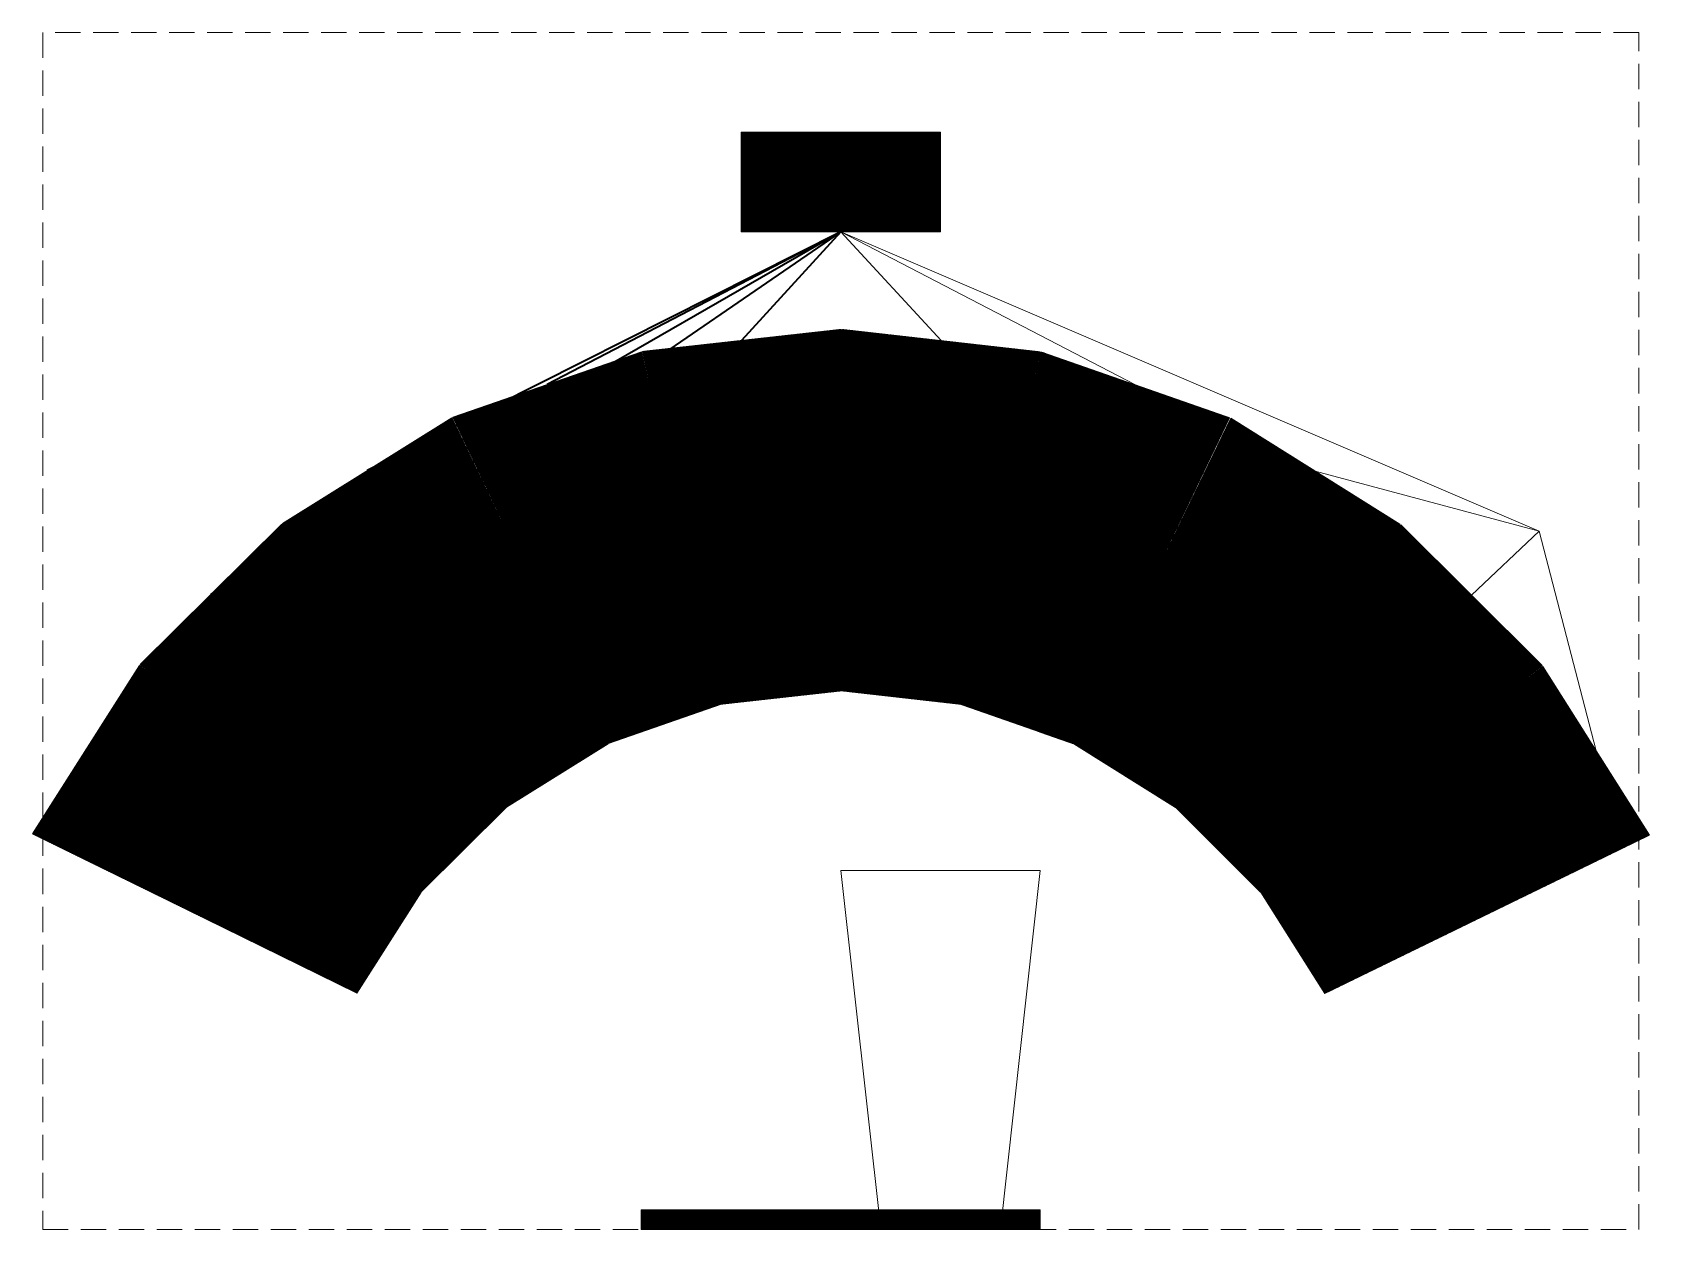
# Model space of a CAD drawing. Header units: centimetres. Extents: x -405 to 405, y 0 to 600.
import ezdxf

# ---------------------------------------------------------------- set-up
doc = ezdxf.new("R2010")
doc.units = ezdxf.units.CM
doc.linetypes.add('DASHED', pattern=[19.05, 12.7, -6.35])
doc.layers.get('0').update_dxf_attribs({"linetype": 'CONTINUOUS', "lineweight": 0})
pattern_1 = [(45, (0, 0), (-0.088388348, 0.088388348), [])]

# ---------------------------------------------------------------- blocks, each defined once
blk = doc.blocks.new('velo')
h = blk.add_hatch()
h.set_pattern_fill('ansi31', color=1, scale=10, style=0)
h.set_pattern_definition(pattern_1)
h.paths.add_polyline_path([(-60, 0), (0, 0), (20, 180), (-80, 180)])
at = {"color": 1}
for p, q in [((20, 180), (-80, 180)), ((-80, 180), (-60, 0)), ((0, 0), (20, 180)), ((-60, 0), (0, 0))]:
    blk.add_line(p, q, dxfattribs=at)

msp = doc.modelspace()

# ---------------------------------------------------------------- hatches: boundary and pattern name
h = msp.add_hatch()
h.set_pattern_fill('ansi31', color=6, scale=10, style=0)
h.set_pattern_definition(pattern_1)
h.paths.add_polyline_path([(-50, 500), (50, 500), (50, 550), (-50, 550)])
h = msp.add_hatch()
h.set_pattern_fill('ansi31', color=5, scale=10, style=0)
h.set_pattern_definition(pattern_1)
h.paths.add_polyline_path([(-100, 0), (100, 0), (100, 10), (-100, 10)])

# ---------------------------------------------------------------- linework, layer by layer
at = {"color": 5, "linetype": 'DASHED'}
for p, q in [((400, 600), (-400, 600)), ((-400, 600), (-400, 0)), ((400, 0), (400, 600)), ((-400, 0), (400, 0))]:
    msp.add_line(p, q, dxfattribs=at)
at = {"color": 6}
for p, q in [((50, 550), (-50, 550)), ((-50, 550), (-50, 500)), ((50, 500), (50, 550)), ((-50, 500), (50, 500))]:
    msp.add_line(p, q, dxfattribs=at)
at = {"color": 3, "lineweight": 35}
for q in [(-378.4, 240.48), (-315.72, 318.34), (-237.35, 380.37), (-147.18, 423.5), (-49.69, 445.59)]:
    msp.add_line((0, 500), q, dxfattribs=at)
at = {"color": 4, "lineweight": 20}
for p, q in [((0, 500), (50.26, 445.52)), ((0, 500), (147.72, 423.32)), ((0, 500), (350, 350)), ((350, 350), (237.83, 380.07)), ((316.12, 317.93), (350, 350)), ((350, 350), (378.71, 240))]:
    msp.add_line(p, q, dxfattribs=at)
for p, q in [((100, 180), (0, 180)), ((0, 180), (20, 0)), ((80, 0), (100, 180)), ((20, 0), (80, 0))]:
    msp.add_line(p, q)
at = {"color": 5}
for p, q in [((100, 10), (-100, 10)), ((-100, 10), (-100, 0)), ((100, 0), (100, 10)), ((-100, 0), (100, 0))]:
    msp.add_line(p, q, dxfattribs=at)

# ---------------------------------------------------------------- block references
for p, rotation in [((0, 270), 6.340000000000013), ((59.82, 263.29), 353.54), ((-59.82, 263.29), 19.140000000000033), ((116.66, 243.49), 340.74), ((-116.66, 243.49), 31.940000000000047), ((167.71, 211.6), 327.94), ((-167.71, 211.6), 44.740000000000016), ((210.42, 169.18), 315.14000000000004), ((-210.42, 169.18), 57.540000000000035), ((242.67, 118.36), 302.34000000000003)]:
    msp.add_blockref('velo', p, dxfattribs=dict(rotation=rotation))

doc.saveas('drawing.dxf')
